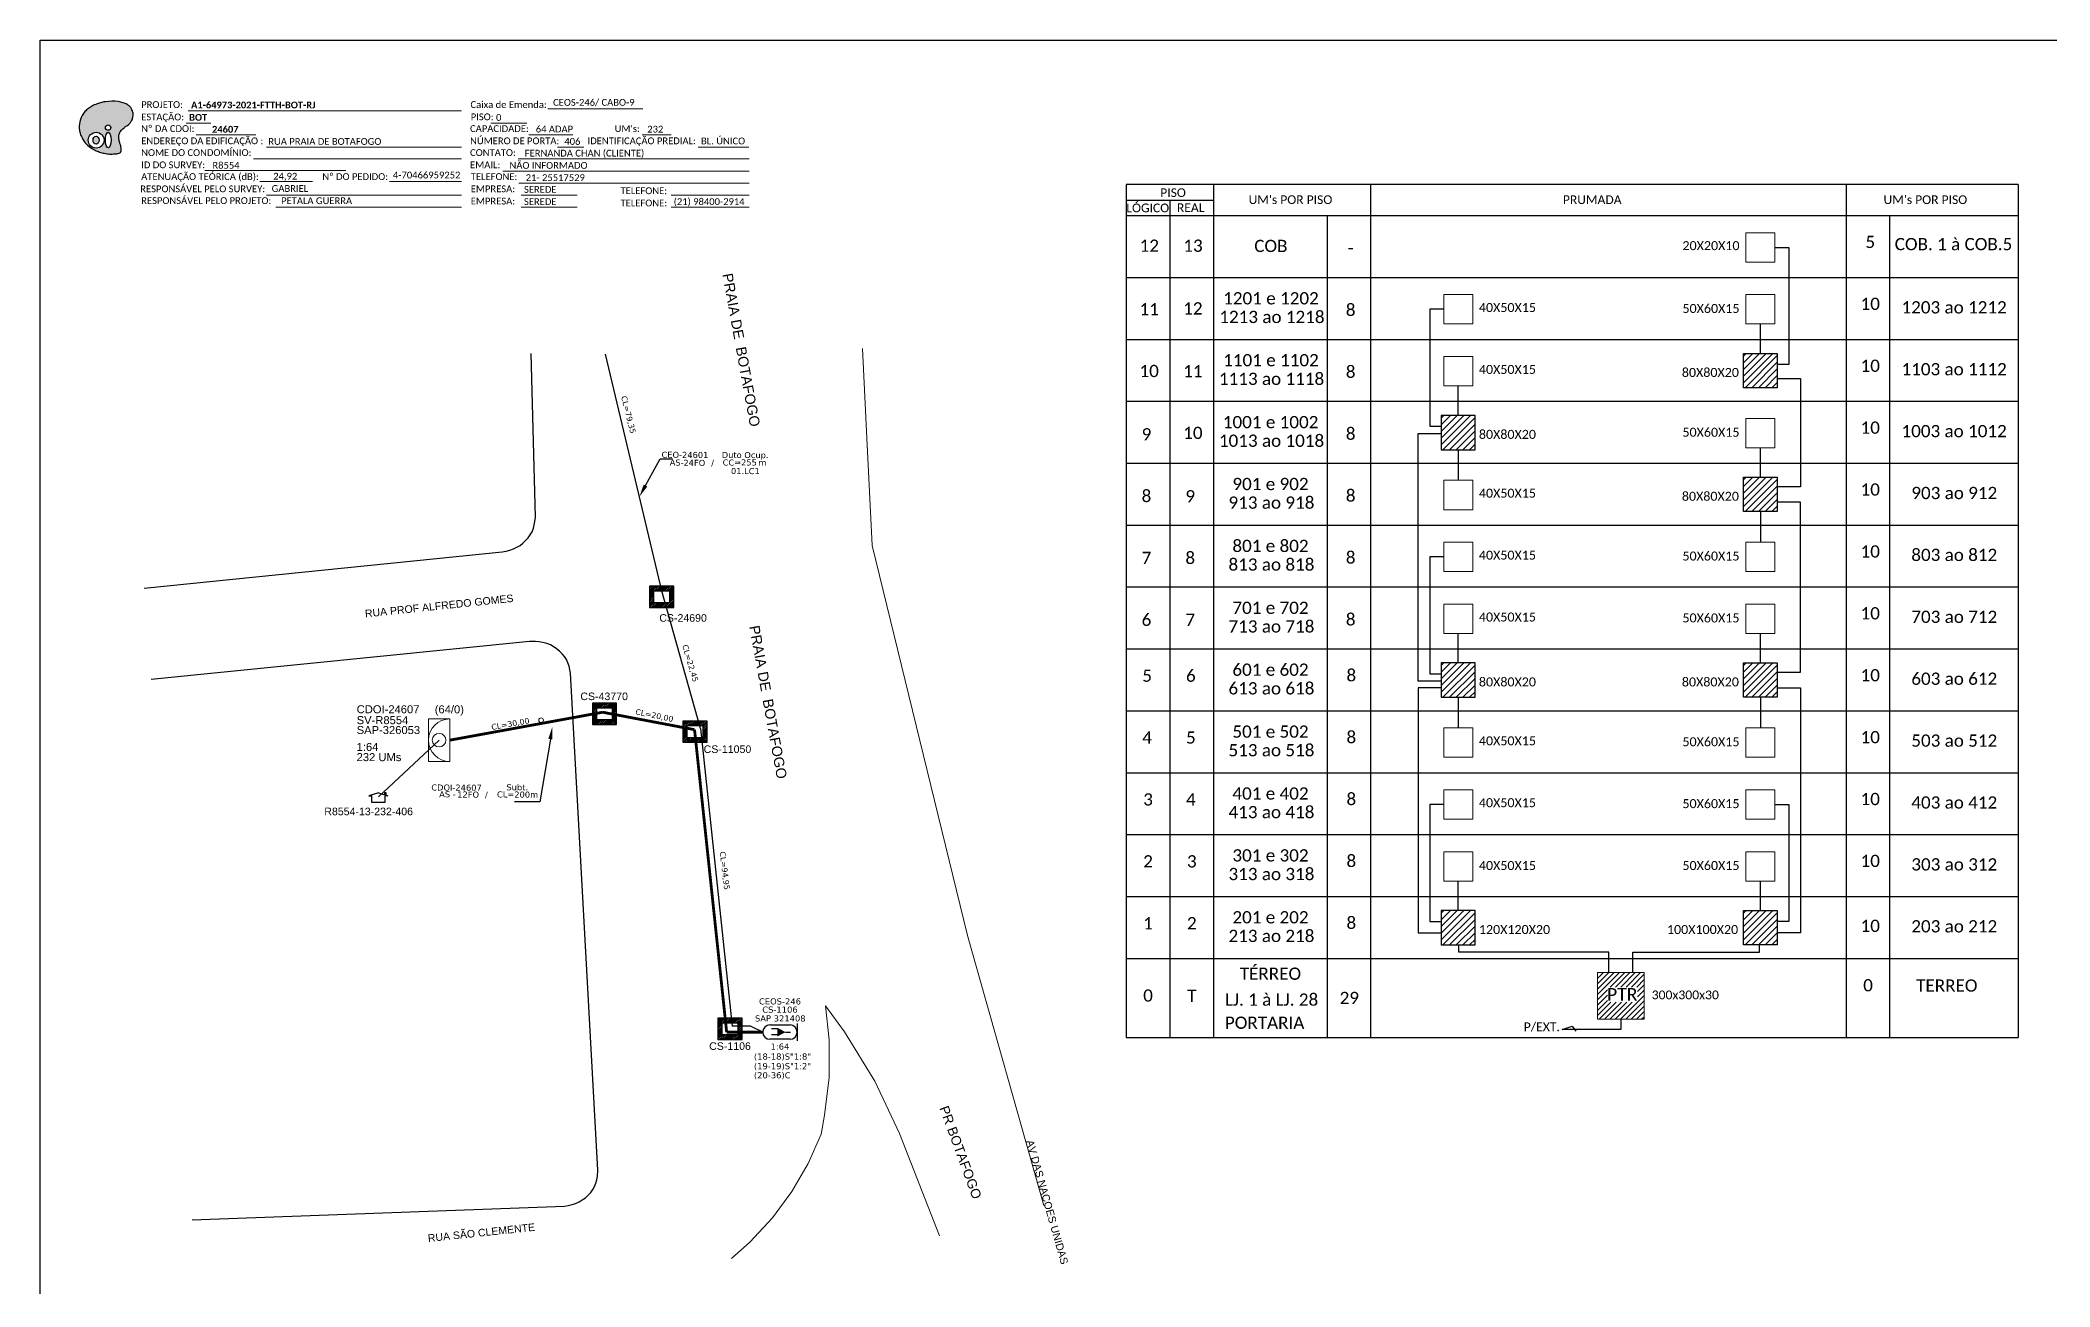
# Model space of a CAD drawing. Extents: x -4 to 837, y 1 to 595.
# Drawn here: x -4 to 528, y 266 to 595 of the extents above; entities that cross this region are included whole.
import ezdxf
from ezdxf import colors
from ezdxf.entities.mleader import LeaderData, LeaderLine
from ezdxf.enums import TextEntityAlignment as Align
from ezdxf.math import Vec2, Vec3

# ---------------------------------------------------------------- set-up
doc = ezdxf.new("R2010")
doc.units = 0
for name, color, linetype in [('10.1-Caixas Subterrâneas', 5, 'Continuous'), ('20.4-CEOS', 1, 'Continuous'), ('CAP a instalar', 1, 'Continuous'), ('celulas gpon', 7, 'Continuous'), ('label_cabos', 7, 'Continuous'), ('Legenda', 1, 'Continuous'), ('QUADRA', 7, 'Continuous'), ('surveys', 7, 'Continuous'), ('surveys legendas', 7, 'Continuous')]:
    doc.layers.add(name, color=color, linetype=linetype)
for name, color, linetype, lineweight in [("20.0-LEGENDA DOS CDO'S", 1, 'Continuous', 0), ('20.1-CDO_INTERIOR', 1, 'Continuous', 0), ('MUB_QUADRAS', 7, 'Continuous', 0), ('Numeração', 98, 'Continuous', 0), ('Segmento Logradouro Texto', 5, 'Continuous', 0)]:
    doc.layers.add(name, color=color, linetype=linetype, lineweight=lineweight)
doc.layers.add('DROP DE CLIENTE', color=140, linetype='Continuous', plot=False)
doc.layers.add('EXTRA', color=50, linetype='Continuous', plot=False)
doc.styles.add('ARIAL', font='arial.ttf')
doc.styles.add('DIGICADE', font='arial.ttf')
doc.styles.add('siredit', font='verdana.ttf')
doc.styles.add('WMF-Calibri0', font='calibri.ttf')
doc.styles.add('WMF-Calibri1', font='calibrib.ttf')
doc.linetypes.add('FENCELINE1', pattern='A,0.25,-0.1,[133,ltypeshp.shx,S=0.1,R=0,X=-0.1,Y=0],-0.1,1', length=1.45)

# ---------------------------------------------------------------- blocks, each defined once
blk = doc.blocks.new('OI')
h = blk.add_hatch(color=40)
edge = h.paths.add_edge_path()
edge.add_spline(control_points=[(4.35, -0.67), (3.92, -0.99), (3.26, -1.5), (2.81, -2.59), (2.9, -3.5), (3.06, -4.27), (3.31, -4.85), (3.37, -5.39), (3.4, -5.88), (3.2, -6.4), (2.54, -6.61), (1.65, -6.63), (0.55, -6.67), (-0.56, -6.42), (-1.61, -6.14), (-2.77, -5.61), (-3.92, -4.77), (-4.89, -3.7), (-5.34, -2.65), (-5.6, -1.94), (-5.85, -0.96), (-5.71, 0.47), (-5.1, 2.02), (-4.14, 3.02), (-3.3, 3.61), (-2.37, 4.16), (-1.36, 4.44), (-0.56, 4.7), (0.79, 4.85), (2.24, 4.97), (3.79, 4.57), (4.67, 4.21), (5.44, 3.65), (5.76, 2.99), (6.03, 2.21), (6.01, 1.46), (5.72, 0.64), (5.31, 0.08), (4.88, -0.38), (4.51, -0.55), (4.35, -0.67)], knot_values=[0, 0, 0, 0, 1.60434, 2.417191, 3.427595, 4.282808, 4.776746, 5.304182, 5.888771, 6.258406, 6.858137, 7.79129, 8.986195, 10.124242, 11.187857, 12.242908, 13.953784, 15.414161, 16.515391, 17.349188, 17.675853, 19.552021, 21.515531, 22.568638, 23.63245, 24.621084, 25.782718, 26.745347, 27.142653, 29.870543, 31.004649, 31.921532, 32.709589, 33.801391, 34.042471, 35.192333, 35.971461, 36.628871, 37.254359, 37.836911, 37.836911, 37.836911, 37.836911], degree=3, periodic=0)
h.paths.add_polyline_path([(1.13, -0.87, -1), (-0.04, -0.87, -1)], flags=16)
edge = h.paths.add_edge_path(flags=16)
edge.add_ellipse((0.56, -3.59), major_axis=(-0.02, 1.71), ratio=0.361305, start_angle=0, end_angle=360)
h.paths.add_polyline_path([(-0.36, -3.62, -1), (-3.8, -3.62, -1)], flags=16)
edge = h.paths.add_edge_path(flags=0)
edge.add_ellipse((-2.08, -3.62), major_axis=(0, 0.885), ratio=0.758294, start_angle=0, end_angle=360)
at = {"color": 40}
for centre, radius in [((-2.08, -3.62), 1.72), ((0.54, -0.87), 0.587)]:
    blk.add_circle(centre, radius, dxfattribs=at)
blk.add_ellipse((-2.08, -3.62), major_axis=(0, 0.885), ratio=0.758294, start_param=-3.141592653589792, end_param=3.141592653589792, dxfattribs=at)
blk.add_ellipse((0.56, -3.59), major_axis=(-0.02, 1.71), ratio=0.361305, dxfattribs=at)
at = {"color": 40, "start_tangent": (-0.800898, -0.598801), "end_tangent": (-0.800898, -0.598801)}
blk.add_spline([(4.35, -0.67), (3.2, -1.78), (2.9, -2.54), (2.92, -3.55), (3.12, -4.38), (3.28, -4.85), (3.37, -5.37), (3.35, -5.95), (3.2, -6.29), (2.66, -6.55), (1.73, -6.63), (0.54, -6.62), (-0.58, -6.41), (-1.6, -6.11), (-2.56, -5.67), (-3.95, -4.67), (-4.89, -3.56), (-5.37, -2.56), (-5.64, -1.78), (-5.72, -1.46), (-5.63, 0.42), (-4.84, 2.22), (-4.13, 2.99), (-3.27, 3.62), (-2.4, 4.09), (-1.3, 4.47), (-0.37, 4.72), (0.02, 4.77), (2.75, 4.8), (3.85, 4.53), (4.69, 4.16), (5.31, 3.68), (5.85, 2.73), (5.93, 2.5), (5.94, 1.35), (5.67, 0.62), (5.29, 0.08), (4.84, -0.36), (4.35, -0.67)], degree=3, dxfattribs=at)
blk = doc.blocks.new('SURVEY_SURVEY')
for p, q in [((0, 0.0000127), (-0.0000126, 0.000009)), ((-0.0000126, 0.000009), (-0.0000086, 0.000009)), ((-0.0000086, 0), (-0.0000086, 0.000009)), ((0.0000086, 0), (-0.0000086, 0)), ((0, 0.0000127), (0.0000126, 0.000009)), ((0.0000084, 0.0000132), (0.0000098, 0.0000132)), ((0.0000084, 0.0000103), (0.0000084, 0.0000132)), ((0.0000126, 0.000009), (0.0000086, 0.000009)), ((0.0000086, 0.000009), (0.0000086, 0)), ((0.0000098, 0.0000132), (0.0000098, 0.0000099))]:
    blk.add_line(p, q)
blk = doc.blocks.new('*X103')
at = {"color": 0, "linetype": 'Continuous'}
for p, q in [((-1.25, 0.34099), (-0.49099, 1.1)), ((-1.25, 0.517767), (-0.667767, 1.1)), ((-1.25, 0.694544), (-0.844544, 1.1)), ((-1.25, 0.87132), (-1.02132, 1.1)), ((-1.25, 1.048097), (-1.198097, 1.1)), ((-1.25, 0.164214), (-0.8035, 0.610714)), ((-1.25, -0.012563), (-0.8035, 0.433937)), ((-1.25, -0.18934), (-0.8035, 0.25716)), ((-1.25, -0.366117), (-0.8035, 0.080383)), ((-0.789214, 0.625), (-0.314214, 1.1)), ((-0.612437, 0.625), (-0.137437, 1.1)), ((-0.43566, 0.625), (0.03934, 1.1)), ((-0.258883, 0.625), (0.216117, 1.1)), ((-0.082107, 0.625), (0.392893, 1.1)), ((0.09467, 0.625), (0.56967, 1.1)), ((0.271447, 0.625), (0.746447, 1.1)), ((0.448223, 0.625), (0.923223, 1.1)), ((0.625, 0.625), (1.1, 1.1)), ((0.801777, 0.625), (1.25, 1.073223)), ((0.8035, 0.449947), (1.25, 0.896447)), ((0.8035, 0.27317), (1.25, 0.71967)), ((0.8035, 0.096393), (1.25, 0.542893)), ((0.8035, -0.080383), (1.25, 0.366117)), ((0.8035, -0.25716), (1.25, 0.18934)), ((0.8035, -0.433937), (1.25, 0.012563)), ((-1.25, -0.542893), (-0.8035, -0.096393)), ((-1.25, -0.71967), (-0.8035, -0.27317)), ((-1.25, -0.896447), (-0.8035, -0.449947)), ((-1.25, -1.073223), (-0.801777, -0.625)), ((-1.1, -1.1), (-0.625, -0.625)), ((-0.923223, -1.1), (-0.448223, -0.625)), ((-0.746447, -1.1), (-0.271447, -0.625)), ((-0.56967, -1.1), (-0.09467, -0.625)), ((-0.392893, -1.1), (0.082107, -0.625)), ((-0.216117, -1.1), (0.258883, -0.625)), ((-0.03934, -1.1), (0.43566, -0.625)), ((0.137437, -1.1), (0.612437, -0.625)), ((0.314214, -1.1), (0.789214, -0.625)), ((0.49099, -1.1), (1.25, -0.34099)), ((0.667767, -1.1), (1.25, -0.517767)), ((0.8035, -0.610714), (1.25, -0.164214)), ((0.844544, -1.1), (1.25, -0.694544)), ((1.02132, -1.1), (1.25, -0.87132)), ((1.198097, -1.1), (1.25, -1.048097))]:
    blk.add_line(p, q, dxfattribs=at)
blk = doc.blocks.new('Inst CB DT OCUP CFOA-SM-AS-80-TS-24')
at = {"layer": 'label_cabos', "color": 0, "style": 'siredit'}
for tag, flags, p in [('ID_ATIVIDADE', 3, (1.31, 2.67)), ('FATOR', 1, (11.56, 2.55))]:
    blk.add_attdef(tag, text='', height=1, rotation=359.69, dxfattribs=dict(at, flags=flags)).set_placement(p, align=Align.MIDDLE_CENTER)
for tag, p in [('TIPO_CABO', (1.76, 0)), ('DESTINO_CABO', (3.13, 1.26)), ('CABO', (4.69, -0.05)), ('/', (7.71, -0.05)), ('LANCE', (10.91, 0)), ('TIPO_CABO', (13.11, 1.24)), ('UND', (15.96, 0)), ('FID', (13.15, -1.41))]:
    blk.add_attdef(tag, text='', height=1, rotation=359.69, dxfattribs=at).set_placement(p, align=Align.MIDDLE_CENTER)
blk.add_attdef('QTDE', (12.43, -0.47), '', height=1, rotation=359.69, dxfattribs=at)
blk = doc.blocks.new('LEGENDA DOS CABOS')
at = {"layer": 'EXTRA', "color": 0, "style": 'siredit'}
for tag, p in [('ID', (4.6, 0.97)), ('XX', (9.03, 0.97))]:
    blk.add_attdef(tag, text='', height=0.48, rotation=359.69, dxfattribs=at).set_placement(p, align=Align.MIDDLE_CENTER)
at = {"layer": 'Legenda', "color": 0, "style": 'siredit'}
for tag, p in [('TIPO_CABO', (1.31, 0)), ('CABO', (4.69, -0.05)), ('/', (6.81, -0.05)), ('METROS', (10.03, -0.05))]:
    blk.add_attdef(tag, text='', height=0.8, rotation=359.69, dxfattribs=at).set_placement(p, align=Align.MIDDLE_CENTER)
blk = doc.blocks.new('*U104')
at = {"layer": '20.4-CEOS', "color": 7, "style": 'siredit'}
for tag, p in [('FIBRAS_SPLITTER', (0, 0)), ('FIBRAS_TOP_C', (0, -4.13)), ('RESERVA_FINAIS', (0, -5.46))]:
    blk.add_attdef(tag, p, '', height=1.01, dxfattribs=at)
for tag, p, flags in [('ID_ATIVIDADE', (0, -6.77), 3), ('QTDE', (0, -9.4), 1), ('FATOR', (0, -8.09), 1), ('FID', (0, -10.71), 1)]:
    blk.add_attdef(tag, p, '', height=1.01, dxfattribs=dict(at, flags=flags))
blk = doc.blocks.new('*U105')
at = {"layer": '20.4-CEOS', "color": 7, "style": 'siredit'}
blk.add_attdef('FIBRAS_SPLITTER', (0, 0), '', height=1.01, dxfattribs=at)
for tag, p, flags in [('QTDE', (0, -4.11), 1), ('ID_ATIVIDADE', (0, -1.48), 3), ('FATOR', (0, -2.79), 1), ('FID', (0, -5.42), 1)]:
    blk.add_attdef(tag, p, '', height=1.01, dxfattribs=dict(at, flags=flags))

msp = doc.modelspace()

# ---------------------------------------------------------------- hatches: boundary and pattern name
h = msp.add_hatch()
h.set_pattern_fill('ANSI31', color=1, scale=10, style=0)
h.set_pattern_definition([(45, (-169.6018, 114.6819), (-0.8838835, 0.8838835), [])])
h.paths.add_polyline_path([(455.59, 512.4), (446.62, 512.4), (446.62, 503.31), (455.59, 503.31)])
h.paths.add_polyline_path([(453.9, 503), (453.9, 508.15)])
h = msp.add_hatch()
h.set_pattern_fill('ANSI31', color=1, scale=10, style=0)
h.set_pattern_definition([(45, (-249.5202, 98.31), (-0.8838835, 0.8838835), [])])
h.paths.add_polyline_path([(375.67, 496.03), (366.7, 496.03), (366.7, 486.94), (375.67, 486.94)])
h.paths.add_polyline_path([(373.98, 486.63), (373.98, 491.77)])
h = msp.add_hatch()
h.set_pattern_fill('ANSI31', color=1, scale=10, style=0)
h.set_pattern_definition([(45, (-169.6018, 81.9381), (-0.8838835, 0.8838835), [])])
h.paths.add_polyline_path([(455.59, 479.66), (446.62, 479.66), (446.62, 470.57), (455.59, 470.57)])
h.paths.add_polyline_path([(453.9, 470.25), (453.9, 475.4)])
h = msp.add_hatch()
h.set_pattern_fill('ANSI31', color=1, scale=10, style=0)
h.set_pattern_definition([(45, (-249.5202, 32.8225), (-0.8838835, 0.8838835), [])])
h.paths.add_polyline_path([(375.67, 430.54), (366.7, 430.54), (366.7, 421.45), (375.67, 421.45)])
h.paths.add_polyline_path([(373.98, 421.14), (373.98, 426.29)])
h = msp.add_hatch()
h.set_pattern_fill('ANSI31', color=1, scale=10, style=0)
h.set_pattern_definition([(45, (-169.6029, 32.8225), (-0.8838835, 0.8838835), [])])
h.paths.add_polyline_path([(455.59, 430.54), (446.62, 430.54), (446.62, 421.45), (455.59, 421.45)])
h.paths.add_polyline_path([(453.9, 421.14), (453.9, 426.29)])
h = msp.add_hatch()
h.set_pattern_fill('ANSI31', color=1, scale=10, style=0)
h.set_pattern_definition([(45, (-249.5202, -32.665), (-0.8838835, 0.8838835), [])])
h.paths.add_polyline_path([(375.67, 365.06), (366.7, 365.06), (366.7, 355.96), (375.67, 355.96)])
h.paths.add_polyline_path([(373.98, 355.65), (373.98, 360.8)])
h = msp.add_hatch()
h.set_pattern_fill('ANSI31', color=1, scale=10, style=0)
h.set_pattern_definition([(45, (-169.6029, -32.665), (-0.8838835, 0.8838835), [])])
h.paths.add_polyline_path([(455.59, 365.06), (446.62, 365.06), (446.62, 355.96), (455.59, 355.96)])
h.paths.add_polyline_path([(453.9, 355.65), (453.9, 360.8)])
h = msp.add_hatch()
h.set_pattern_fill('ANSI31', color=1, scale=0.312548, style=0)
h.set_pattern_definition([(45, (3234.339, 6718.3204), (-0.70169047, 0.70169047), [])])
h.paths.add_polyline_path([(420.38, 348.65), (408.03, 348.65), (408.03, 336.3), (420.38, 336.3)])
h.paths.add_polyline_path([(410.67, 340.8), (418.61, 340.8), (418.61, 344.82), (410.67, 344.82)], flags=16)

# ---------------------------------------------------------------- linework, layer by layer
at = {"color": 7}
msp.add_lwpolyline([(-3.83, 595.26), (837.17, 595.26), (837.17, 1.26), (-3.83, 1.26)], close=True, dxfattribs=at)
at = {"color": 7, "lineweight": 0}
for points in [[(35.28, 576.58), (107.59, 576.58)], [(130.43, 577.07), (155.56, 577.07)], [(34.76, 573.3), (41.31, 573.3)], [(37.42, 570.23), (53.18, 570.23)], [(115.38, 573.34), (124.87, 573.34)], [(125.43, 570.23), (137.05, 570.23)], [(155.37, 570.23), (163.04, 570.23)], [(52.58, 563.88), (107.59, 563.88)], [(55.99, 566.99), (107.59, 566.99)], [(122.55, 563.88), (183.63, 563.88)], [(133.02, 566.99), (139.96, 566.99)], [(170.19, 566.99), (183.6, 566.99)], [(39.74, 560.82), (76.97, 560.82)], [(118.51, 560.64), (183.63, 560.64)], [(54.28, 557.85), (68.22, 557.85)], [(55.99, 554.29), (107.59, 554.29)], [(88.51, 557.85), (107.61, 557.85)], [(122.79, 557.41), (183.63, 557.41)], [(123.4, 554.29), (138.2, 554.29)], [(163, 554.29), (183.63, 554.29)], [(58.48, 551.06), (107.59, 551.06)], [(123.4, 551.06), (138.2, 551.06)], [(163, 551.06), (183.63, 551.06)]]:
    msp.add_lwpolyline(points, dxfattribs=at)
at = {"color": 0}
for points in [[(519.25, 557.08), (283.38, 557.08)], [(283.38, 552.97), (306.53, 552.97)], [(283.38, 548.86), (519.25, 548.86)]]:
    msp.add_lwpolyline(points, dxfattribs=at)
for points in [[(283.38, 557.08), (283.38, 331.49)], [(294.95, 552.97), (294.95, 331.49)], [(306.53, 331.49), (306.53, 557.08)], [(348.12, 331.49), (348.12, 557.08)], [(473.8, 557.08), (473.8, 331.49)], [(519.25, 557.08), (519.25, 331.49)], [(336.54, 548.86), (336.54, 331.49)], [(485.37, 331.49), (485.37, 548.86)], [(283.38, 532.49), (519.25, 532.49)], [(283.38, 516.11), (519.25, 516.11)], [(283.38, 499.74), (519.25, 499.74)], [(283.38, 483.37), (519.25, 483.37)], [(283.38, 467), (519.25, 467)], [(283.38, 450.63), (519.25, 450.63)], [(283.38, 434.25), (519.25, 434.25)], [(283.38, 417.88), (519.25, 417.88)], [(283.38, 401.51), (519.25, 401.51)], [(283.38, 385.14), (519.25, 385.14)], [(283.38, 368.77), (519.25, 368.77)], [(283.38, 352.4), (519.25, 352.4)], [(283.38, 331.49), (519.25, 331.49)]]:
    msp.add_lwpolyline(points)
at = {"lineweight": 0}
for points in [[(447.27, 544.34), (454.94, 544.34), (454.94, 536.57), (447.27, 536.57)], [(375.02, 527.97), (367.35, 527.97), (367.35, 520.2), (375.02, 520.2)], [(447.27, 527.97), (454.94, 527.97), (454.94, 520.2), (447.27, 520.2)], [(375.02, 511.6), (367.35, 511.6), (367.35, 503.83), (375.02, 503.83)], [(447.27, 495.22), (454.94, 495.22), (454.94, 487.46), (447.27, 487.46)], [(375.02, 478.85), (367.35, 478.85), (367.35, 471.08), (375.02, 471.08)], [(375.02, 462.48), (367.35, 462.48), (367.35, 454.71), (375.02, 454.71)], [(447.27, 462.48), (454.94, 462.48), (454.94, 454.71), (447.27, 454.71)], [(375.02, 446.11), (367.35, 446.11), (367.35, 438.34), (375.02, 438.34)], [(447.27, 446.11), (454.94, 446.11), (454.94, 438.34), (447.27, 438.34)], [(375.02, 413.36), (367.35, 413.36), (367.35, 405.6), (375.02, 405.6)], [(447.27, 413.36), (454.94, 413.36), (454.94, 405.6), (447.27, 405.6)], [(375.02, 396.99), (367.35, 396.99), (367.35, 389.22), (375.02, 389.22)], [(447.27, 396.99), (454.94, 396.99), (454.94, 389.22), (447.27, 389.22)], [(375.02, 380.62), (367.35, 380.62), (367.35, 372.85), (375.02, 372.85)], [(447.27, 380.62), (454.94, 380.62), (454.94, 372.85), (447.27, 372.85)]]:
    msp.add_lwpolyline(points, close=True, dxfattribs=at)
at = {"color": 3}
for points in [[(454.94, 540.46), (458.62, 540.46), (458.62, 509.51), (455.59, 509.51)], [(367.35, 524.08), (363.67, 524.08), (363.67, 493.14), (366.7, 493.14)], [(451.1, 512.4), (451.1, 520.2)], [(455.59, 505.8), (461.7, 505.8), (461.7, 477.15), (455.59, 477.15)], [(371.19, 496.03), (371.19, 503.83)], [(366.7, 425.71), (360.59, 425.71), (360.59, 491.22), (366.7, 491.22)], [(371.19, 486.94), (371.19, 478.85)], [(451.1, 479.66), (451.1, 487.46)], [(455.59, 428.06), (461.7, 428.06), (461.7, 473.07), (455.59, 473.07)], [(451.1, 470.57), (451.1, 462.48)], [(367.35, 458.6), (363.67, 458.6), (363.67, 427.65), (366.7, 427.65)], [(371.19, 430.54), (371.19, 438.34)], [(451.1, 430.54), (451.1, 438.34)], [(366.7, 423.94), (360.59, 423.94), (360.59, 359.17), (366.7, 359.17)], [(371.19, 421.45), (371.19, 413.36)], [(451.1, 421.45), (451.1, 413.36)], [(455.59, 423.94), (461.7, 423.94), (461.7, 359.17), (455.59, 359.17)], [(367.35, 393.11), (363.67, 393.11), (363.67, 362.16), (366.7, 362.16)], [(454.94, 393.11), (458.62, 393.11), (458.62, 362.16), (455.59, 362.16)], [(371.19, 365.06), (371.19, 372.85)], [(451.1, 365.06), (451.1, 372.85)], [(411.07, 348.65), (411.07, 354.03), (371.39, 354.03), (371.39, 355.96)], [(417.35, 348.65), (417.35, 354.03), (450.9, 354.03), (450.9, 355.96)]]:
    msp.add_lwpolyline(points, dxfattribs=at)
at = {"color": 1}
for points in [[(446.62, 512.4), (455.59, 512.4), (455.59, 503.31), (446.62, 503.31)], [(375.67, 496.03), (366.7, 496.03), (366.7, 486.94), (375.67, 486.94)], [(446.62, 479.66), (455.59, 479.66), (455.59, 470.57), (446.62, 470.57)], [(375.67, 430.54), (366.7, 430.54), (366.7, 421.45), (375.67, 421.45)], [(446.62, 430.54), (455.59, 430.54), (455.59, 421.45), (446.62, 421.45)], [(375.67, 365.06), (366.7, 365.06), (366.7, 355.96), (375.67, 355.96)], [(446.62, 365.06), (455.59, 365.06), (455.59, 355.96), (446.62, 355.96)]]:
    msp.add_lwpolyline(points, close=True, dxfattribs=at)
at = {"color": 1, "lineweight": 0}
msp.add_lwpolyline([(408.03, 348.65), (420.38, 348.65), (420.38, 336.3), (408.03, 336.3)], close=True, dxfattribs=at)
at = {"color": 1}
msp.add_lwpolyline([(414.23, 336.43), (414.23, 333.56), (398.67, 333.56), (401.3, 334.5), (402.31, 333.13)], dxfattribs=at)
at = {"layer": '10.1-Caixas Subterrâneas', "color": 30}
for p, q in [((157.34, 450.86), (157.34, 445.23)), ((163.73, 450.86), (157.34, 450.86)), ((158.48, 449.64), (158.48, 449.64)), ((158.48, 446.45), (158.48, 449.64)), ((158.48, 449.64), (162.59, 449.64)), ((162.59, 449.64), (162.59, 446.45)), ((163.73, 445.23), (163.73, 450.86)), ((157.34, 445.23), (163.73, 445.23)), ((162.59, 446.45), (158.48, 446.45)), ((142.22, 419.88), (142.22, 414.26)), ((148.62, 419.88), (142.22, 419.88)), ((148.62, 414.26), (148.62, 419.88)), ((143.36, 418.67), (143.36, 418.67)), ((143.36, 415.47), (143.36, 418.67)), ((143.36, 418.67), (147.47, 418.67)), ((147.47, 415.47), (143.36, 415.47)), ((147.47, 418.67), (147.47, 415.47)), ((166.14, 415.18), (166.14, 409.55)), ((172.53, 415.18), (166.14, 415.18)), ((172.53, 409.55), (172.53, 415.18)), ((142.22, 414.26), (148.62, 414.26)), ((166.14, 409.55), (172.53, 409.55)), ((167.28, 413.97), (167.28, 413.97)), ((167.28, 410.77), (167.28, 413.97)), ((167.28, 413.97), (171.39, 413.97)), ((171.39, 410.77), (167.28, 410.77)), ((171.39, 413.97), (171.39, 410.77)), ((175.4, 336.58), (175.4, 330.95)), ((181.8, 336.58), (175.4, 336.58)), ((176.55, 335.36), (176.55, 335.36)), ((176.55, 332.16), (176.55, 335.36)), ((176.55, 335.36), (180.66, 335.36)), ((180.66, 335.36), (180.66, 332.16)), ((181.8, 330.95), (181.8, 336.58)), ((175.4, 330.95), (181.8, 330.95)), ((180.66, 332.16), (176.55, 332.16))]:
    msp.add_line(p, q, dxfattribs=at)
at = {"layer": '20.1-CDO_INTERIOR', "lineweight": 18}
msp.add_lwpolyline([(98.86, 404.49), (98.86, 415.73), (104.48, 415.73), (104.49, 404.49)], close=True, dxfattribs=at)
msp.add_circle((101.67, 410.11), 1.8, dxfattribs=at)
msp.add_arc((104.48, 410.11), 5.62, 90.0276, 270.0276, dxfattribs=at)
at = {"layer": '20.4-CEOS', "color": 5}
for p, q in [((189.15, 334.8), (194.48, 334.8)), ((194.48, 330.99), (189.15, 330.99))]:
    msp.add_line(p, q, dxfattribs=at)
for points in [[(196.39, 335.19), (196.39, 330.6)], [(191.18, 333.72), (189.57, 333.72)], [(191.18, 332.14), (189.57, 332.14)], [(193.29, 332.89), (194.57, 332.89)]]:
    msp.add_lwpolyline(points, dxfattribs=at)
msp.add_lwpolyline([(193.29, 332.89, 0, 2.35, 0), (191.09, 332.89, 2.35, 2.35, 0)], format="xyseb", dxfattribs=at)
for centre, start, end in [((189.15, 332.89), 90, 270), ((194.48, 332.89), 270, 90)]:
    msp.add_arc(centre, 1.9, start, end, dxfattribs=at)
at = {"layer": 'CAP a instalar', "color": 7, "ltscale": 5}
for p, q in [((160.69, 449.25), (145.64, 512.22)), ((170.79, 413.18), (160.69, 449.25)), ((170.79, 413.18), (179.15, 334.49)), ((184.06, 334.49), (179.15, 334.49)), ((187.25, 332.89), (184.06, 334.49))]:
    msp.add_line(p, q, dxfattribs=at)
at = {"layer": 'CAP a instalar', "linetype": 'FENCELINE1', "ltscale": 7, "const_width": 0.744}
for points in [[(104.48, 410.11), (144.93, 417.5)], [(144.93, 417.5), (169.23, 412.89)], [(169.23, 412.89), (177.72, 332.89)], [(184.06, 332.89), (177.72, 332.89)], [(187.25, 332.89), (184.06, 332.89)]]:
    msp.add_lwpolyline(points, dxfattribs=at)
at = {"layer": 'DROP DE CLIENTE'}
msp.add_lwpolyline([(101.67, 410.11), (85.66, 395.12)], dxfattribs=at)
at = {"layer": 'MUB_QUADRAS', "color": 4, "linetype": 'Continuous'}
for points in [[(23.7, 450.34), (118.37, 459.96), (119.41, 460.08), (120.36, 460.36), (121.31, 460.69), (122.27, 461.12), (123.12, 461.64), (123.79, 462.24), (124.55, 462.9), (125.21, 463.64), (125.78, 464.43), (126.26, 465.26), (126.64, 466.16), (126.83, 467.04), (127.02, 467.99), (127.12, 469.11), (125.98, 512.42)], [(213.64, 513.72), (214.82, 489.96), (216.24, 461.64)], [(261.62, 287.02), (241.45, 358.49), (216.24, 461.64)], [(261.62, 287.02), (241.45, 358.49), (216.24, 461.64)], [(36.38, 283.28), (134.84, 286.89), (135.79, 287.03), (136.83, 287.27), (137.78, 287.58), (138.74, 288.01), (139.5, 288.49), (140.35, 289.1), (141.11, 289.75), (141.78, 290.44), (142.35, 291.24), (142.73, 292.08), (143.11, 292.93), (143.4, 293.86), (143.59, 294.79), (143.68, 296.4), (136.44, 427.81), (136.25, 428.76), (136.06, 429.66), (135.68, 430.57), (135.39, 431.42), (134.82, 432.21), (134.25, 432.99), (133.49, 433.68), (132.73, 434.3), (131.87, 434.87), (131.11, 435.3), (130.16, 435.68), (129.11, 435.99), (128.07, 436.16), (127.12, 436.23), (125.59, 436.2), (25.54, 426.14)], [(203.83, 339.81), (204.87, 330.87), (204.87, 320.86), (203.64, 310.92), (202.68, 305.86), (199.26, 298.1), (194.98, 290.71), (189.84, 283.79), (183.85, 277.37), (179, 273.03)], [(234.03, 278.99), (223.42, 306.12), (216.95, 319.93), (208.87, 332.99), (203.83, 339.81)]]:
    msp.add_lwpolyline(points, dxfattribs=at)
at = {"layer": 'Numeração'}
msp.add_circle((128.64, 415.4), 0.598, dxfattribs=at)
at = {"layer": 'QUADRA', "color": 96}
for points in [[(23.7, 450.34), (118.37, 459.96), (119.41, 460.08), (120.36, 460.36), (121.31, 460.69), (122.27, 461.12), (123.12, 461.64), (123.79, 462.24), (124.55, 462.9), (125.21, 463.64), (125.78, 464.43), (126.26, 465.26), (126.64, 466.16), (126.83, 467.04), (127.02, 467.99), (127.12, 469.11), (125.98, 512.42)], [(36.38, 283.28), (134.84, 286.89), (135.79, 287.03), (136.83, 287.27), (137.78, 287.58), (138.74, 288.01), (139.5, 288.49), (140.35, 289.1), (141.11, 289.75), (141.78, 290.44), (142.35, 291.24), (142.73, 292.08), (143.11, 292.93), (143.4, 293.86), (143.59, 294.79), (143.68, 296.4), (136.44, 427.81), (136.25, 428.76), (136.06, 429.66), (135.68, 430.57), (135.39, 431.42), (134.82, 432.21), (134.25, 432.99), (133.49, 433.68), (132.73, 434.3), (131.87, 434.87), (131.11, 435.3), (130.16, 435.68), (129.11, 435.99), (128.07, 436.16), (127.12, 436.23), (125.59, 436.2), (25.54, 426.14)]]:
    msp.add_lwpolyline(points, dxfattribs=at)

# ---------------------------------------------------------------- block references
at = {"color": 7, "xscale": 1.213923925163967, "yscale": 1.213923925163967, "zscale": 1.213923925163967, "rotation": 0.1532896023949059}
msp.add_blockref('OI', (13.47, 573.2), dxfattribs=at)
at = {"layer": '10.1-Caixas Subterrâneas', "color": 30, "xscale": 2.558250851914473, "yscale": 2.558250851914473, "zscale": 5.116501703828946, "rotation": 180.000000000062}
for p in [(160.54, 448.05), (145.42, 417.07), (169.34, 412.37), (178.6, 333.76)]:
    msp.add_blockref('*X103', p, dxfattribs=at)
at = {"layer": '20.4-CEOS', "color": 5, "lineweight": 0}
ref = msp.add_blockref('*U104', (184.93, 325.63), dxfattribs=dict(at, xscale=1.595679940020948, yscale=1.595679940020948, zscale=1.595679940020948))
ref.add_attrib('FIBRAS_SPLITTER', '(18-18)S"1:8"', (184.93, 325.63), dxfattribs={"color": 7, "height": 1.6111, "style": 'siredit'})
ref.add_attrib('FIBRAS_TOP_C', '(20-36)C', (184.93, 320.67), dxfattribs={"color": 7, "height": 1.611, "style": 'siredit'})
at = {"layer": '20.4-CEOS', "color": 5, "lineweight": 0, "xscale": 1.595679940020948, "yscale": 1.595679940020948, "zscale": 1.595679940020948}
msp.add_blockref('*U105', (184.93, 323.08), dxfattribs=at).add_auto_attribs({'FIBRAS_SPLITTER': '(19-19)S"1:2"'})
at = {"layer": 'label_cabos', "color": 0, "lineweight": 0}
ref = msp.add_blockref('Inst CB DT OCUP CFOA-SM-AS-80-TS-24', (161.69, 483.55), dxfattribs=dict(at, xscale=1.595679940020948, yscale=1.595679940020948, zscale=1.595679940020948))
ref.add_attrib('DESTINO_CABO', 'CEO-24601', dxfattribs={"color": 0, "height": 1.596, "rotation": 359.69, "style": 'siredit'}).set_placement((166.69, 485.57), align=Align.MIDDLE_CENTER)
ref.add_attrib('CABO', '24FO', dxfattribs={"color": 0, "height": 1.596, "rotation": 359.69, "style": 'siredit'}).set_placement((169.17, 483.47), align=Align.MIDDLE_CENTER)
ref.add_attrib('TIPO_CABO', 'Duto Ocup.', dxfattribs={"color": 0, "height": 1.596, "rotation": 359.69, "style": 'siredit'}).set_placement((182.61, 485.54), align=Align.MIDDLE_CENTER)
ref.add_attrib('/', '/', dxfattribs={"color": 0, "height": 1.6, "rotation": 359.69, "style": 'siredit'}).set_placement((174, 483.47), align=Align.MIDDLE_CENTER)
ref.add_attrib('TIPO_CABO', 'AS-', dxfattribs={"color": 0, "height": 1.596, "rotation": 359.69, "style": 'siredit'}).set_placement((164.5, 483.54), align=Align.MIDDLE_CENTER)
ref.add_attrib('FID', '01.LC1', dxfattribs={"color": 0, "height": 1.596, "rotation": 359.69, "style": 'siredit'}).set_placement((182.67, 481.29), align=Align.MIDDLE_CENTER)
ref.add_attrib('LANCE', 'CC=', dxfattribs={"color": 0, "height": 1.596, "rotation": 359.69, "style": 'siredit'}).set_placement((179.1, 483.55), align=Align.MIDDLE_CENTER)
ref.add_attrib('QTDE', '255', (181.52, 482.79), dxfattribs={"color": 0, "height": 1.596, "rotation": 359.69, "style": 'siredit'})
ref.add_attrib('UND', 'm', dxfattribs={"color": 0, "height": 1.6, "rotation": 359.69, "style": 'siredit'}).set_placement((187.16, 483.55), align=Align.MIDDLE_CENTER)
ref = msp.add_blockref('LEGENDA DOS CABOS', (99.51, 394.97), dxfattribs=dict(at, xscale=1.595679940020948, yscale=1.595679940020948, zscale=1.595679940020948))
ref.add_attrib('ID', 'CDOI-24607', dxfattribs={"color": 0, "height": 1.596, "rotation": 359.69, "style": 'siredit'}).set_placement((106.28, 397.57), align=Align.MIDDLE_CENTER)
ref.add_attrib('CABO', '12FO', dxfattribs={"color": 0, "height": 1.596, "rotation": 359.69, "style": 'siredit'}).set_placement((109.35, 395.73), align=Align.MIDDLE_CENTER)
ref.add_attrib('METROS', 'CL=200m', dxfattribs={"color": 0, "height": 1.596, "rotation": 359.69, "style": 'siredit'}).set_placement((122.42, 395.73), align=Align.MIDDLE_CENTER)
ref.add_attrib('XX', 'Subt.', dxfattribs={"color": 0, "height": 1.596, "rotation": 359.69, "style": 'siredit'}).set_placement((122.34, 397.64), align=Align.MIDDLE_CENTER)
ref.add_attrib('/', '/', dxfattribs={"color": 0, "height": 1.6, "rotation": 359.69, "style": 'siredit'}).set_placement((114.18, 395.73), align=Align.MIDDLE_CENTER)
ref.add_attrib('TIPO_CABO', 'AS -', dxfattribs={"color": 0, "height": 1.596, "rotation": 359.69, "style": 'siredit'}).set_placement((103.88, 395.8), align=Align.MIDDLE_CENTER)
at = {"layer": 'surveys', "color": 255, "xscale": 199459.9925026185, "yscale": 199459.9925026185, "zscale": 199459.9925026185}
msp.add_blockref('SURVEY_SURVEY', (85.62, 393.61), dxfattribs=at)

# ---------------------------------------------------------------- texts
at = {"color": 7}
for s, height, style, p in [('CEOS-246/ CABO-9', 1.7927, 'WMF-Calibri0', (131.82, 577.91)), ('BOT', 1.793, 'WMF-Calibri1', (35.56, 573.95)), ('A1-64973-2021-FTTH-BOT-RJ', 1.7927, 'WMF-Calibri1', (36.07, 577.23)), ('PISO:', 1.793, 'WMF-Calibri0', (110.04, 574.09)), ('RUA PRAIA DE BOTAFOGO', 1.7927, 'WMF-Calibri0', (56.5, 567.58)), (' 64 ADAP', 1.793, 'WMF-Calibri0', (126.61, 570.85)), ('406', 1.793, 'WMF-Calibri0', (134.79, 567.59)), ('232', 1.793, 'WMF-Calibri0', (156.72, 570.83)), ('BL. ÚNICO', 1.793, 'WMF-Calibri0', (170.93, 567.71)), ('NÃO INFORMADO', 1.7927, 'WMF-Calibri0', (120.29, 561.24)), ('FERNANDA CHAN (CLIENTE)', 1.7927, 'WMF-Calibri0', (124.33, 564.48)), ('R8554', 1.793, 'WMF-Calibri0', (41.72, 561.26)), ('24,92', 1.793, 'WMF-Calibri0', (57.8, 558.38)), ('4-70466959252', 1.7927, 'WMF-Calibri0', (89.45, 558.69)), ('21- 25517529', 1.7927, 'WMF-Calibri0', (124.57, 558.01)), ('GABRIEL', 1.793, 'WMF-Calibri0', (57.39, 555.13)), ('PETALA GUERRA', 1.7927, 'WMF-Calibri0', (59.88, 551.9)), ('SEREDE', 1.793, 'WMF-Calibri0', (124.11, 554.89)), ('SEREDE', 1.793, 'WMF-Calibri0', (124.11, 551.66)), ('(21) 98400-2914', 1.7927, 'WMF-Calibri0', (163.71, 551.66)), ('COB', 3.24, 'WMF-Calibri0', (317.26, 539.22)), ('20X20X10', 2.373, 'WMF-Calibri0', (430.51, 539.73)), ('COB. 1 à COB.5', 3.24, 'WMF-Calibri0', (486.65, 539.7)), ('1201 e 1202', 3.24, 'WMF-Calibri0', (309.04, 525.37)), ('1203 ao 1212', 3.24, 'WMF-Calibri0', (488.43, 522.98)), ('1213 ao 1218', 3.24, 'WMF-Calibri0', (308.01, 520.44)), ('40X50X15', 2.373, 'WMF-Calibri0', (376.67, 523.36)), ('50X60X15', 2.373, 'WMF-Calibri0', (430.51, 523.11)), ('1101 e 1102', 3.24, 'WMF-Calibri0', (309.04, 509)), ('1113 ao 1118', 3.24, 'WMF-Calibri0', (307.91, 504.07)), ('40X50X15', 2.373, 'WMF-Calibri0', (376.67, 506.99)), ('80X80X20', 2.373, 'WMF-Calibri0', (430.35, 506.19)), ('1103 ao 1112', 3.24, 'WMF-Calibri0', (488.43, 506.61)), ('1001 e 1002', 3.24, 'WMF-Calibri0', (308.94, 492.62)), ('1013 ao 1018', 3.24, 'WMF-Calibri0', (307.91, 487.7)), ('80X80X20', 2.373, 'WMF-Calibri0', (376.67, 489.81)), ('50X60X15', 2.373, 'WMF-Calibri0', (430.5, 490.37)), ('1003 ao 1012', 3.24, 'WMF-Calibri0', (488.43, 490.24)), ('901 e 902', 3.24, 'WMF-Calibri0', (311.47, 476.25)), ('913 ao 918', 3.24, 'WMF-Calibri0', (310.44, 471.33)), ('40X50X15', 2.373, 'WMF-Calibri0', (376.67, 474.25)), ('80X80X20', 2.373, 'WMF-Calibri0', (430.35, 473.44)), ('903 ao 912', 3.24, 'WMF-Calibri0', (491.03, 473.87)), ('801 e 802', 3.24, 'WMF-Calibri0', (311.47, 459.88)), ('813 ao 818', 3.24, 'WMF-Calibri0', (310.44, 454.95)), ('40X50X15', 2.373, 'WMF-Calibri0', (376.67, 457.87)), ('50X60X15', 2.373, 'WMF-Calibri0', (430.5, 457.63)), ('803 ao 812', 3.24, 'WMF-Calibri0', (491.03, 457.5)), ('701 e 702', 3.24, 'WMF-Calibri0', (311.47, 443.51)), ('713 ao 718', 3.24, 'WMF-Calibri0', (310.44, 438.58)), ('40X50X15', 2.373, 'WMF-Calibri0', (376.67, 441.5)), ('50X60X15', 2.373, 'WMF-Calibri0', (430.5, 441.26)), ('703 ao 712', 3.24, 'WMF-Calibri0', (491.03, 441.12)), ('601 e 602', 3.24, 'WMF-Calibri0', (311.47, 427.14)), ('613 ao 618', 3.24, 'WMF-Calibri0', (310.44, 422.21)), ('80X80X20', 2.373, 'WMF-Calibri0', (376.67, 424.33)), ('80X80X20', 2.373, 'WMF-Calibri0', (430.35, 424.33)), ('603 ao 612', 3.24, 'WMF-Calibri0', (491.03, 424.75)), ('513 ao 518', 3.24, 'WMF-Calibri0', (310.44, 405.84)), ('501 e 502', 3.24, 'WMF-Calibri0', (311.47, 410.76)), ('40X50X15', 2.373, 'WMF-Calibri0', (376.67, 408.76)), ('50X60X15', 2.373, 'WMF-Calibri0', (430.5, 408.51)), ('503 ao 512', 3.24, 'WMF-Calibri0', (491.03, 408.38)), ('401 e 402', 3.24, 'WMF-Calibri0', (311.47, 394.39)), ('40X50X15', 2.373, 'WMF-Calibri0', (376.67, 392.39)), ('50X60X15', 2.373, 'WMF-Calibri0', (430.5, 392.14)), ('403 ao 412', 3.24, 'WMF-Calibri0', (491.03, 392.01)), ('413 ao 418', 3.24, 'WMF-Calibri0', (310.44, 389.47)), ('301 e 302', 3.24, 'WMF-Calibri0', (311.47, 378.02)), ('40X50X15', 2.373, 'WMF-Calibri0', (376.67, 375.77)), ('50X60X15', 2.373, 'WMF-Calibri0', (430.5, 375.77)), ('303 ao 312', 3.24, 'WMF-Calibri0', (491.03, 375.64)), ('313 ao 318', 3.24, 'WMF-Calibri0', (310.44, 373.09)), ('201 e 202', 3.24, 'WMF-Calibri0', (311.47, 361.65)), ('203 ao 212', 3.24, 'WMF-Calibri0', (491.03, 359.26)), ('213 ao 218', 3.24, 'WMF-Calibri0', (310.44, 356.72)), ('120X120X20', 2.373, 'WMF-Calibri0', (376.67, 358.84)), ('100X100X20', 2.373, 'WMF-Calibri0', (426.4, 358.84)), ('TÉRREO', 3.24, 'WMF-Calibri0', (313.43, 346.73)), ('TERREO', 3.24, 'WMF-Calibri0', (492.31, 343.6)), ('LJ. 1 à LJ. 28', 3.24, 'WMF-Calibri0', (309.49, 339.88)), ('PORTARIA', 3.24, 'WMF-Calibri0', (309.49, 333.76))]:
    msp.add_text(s, height=height, dxfattribs=dict(at, style=style)).set_placement(p)
at = {"color": 7, "lineweight": 0, "style": 'WMF-Calibri0'}
for s, height, p in [('PROJETO:', 1.793, (22.88, 577.33)), ('ESTAÇÃO:', 1.793, (22.88, 574.05)), ('Caixa de Emenda:', 1.7927, (109.97, 577.33)), ('0', 1.79, (116.73, 573.94)), ('Nº DA CDOI:', 1.7927, (22.88, 570.98)), ('ENDEREÇO DA EDIFICAÇÃO :', 1.7927, (22.88, 567.74)), ('CAPACIDADE:', 1.7927, (109.86, 570.98)), ('NÚMERO DE PORTA:', 1.7927, (109.86, 567.74)), ('IDENTIFICAÇÃO PREDIAL:', 1.7927, (140.94, 567.74)), ("UM's:", 1.793, (148.1, 570.98)), ('NOME DO CONDOMÍNIO:', 1.7927, (22.88, 564.63)), ('CONTATO:', 1.793, (109.86, 564.63)), ('ATENUAÇÃO TEÓRICA (dB):', 1.7927, (22.88, 558.28)), ('ID DO SURVEY:', 1.7927, (22.88, 561.39)), ('Nº DO PEDIDO:', 1.7927, (70.8, 558.28)), ('EMAIL:', 1.793, (109.86, 561.39)), ('TELEFONE:', 1.793, (110.04, 558.28)), ('RESPONSÁVEL PELO SURVEY:', 1.7927, (22.63, 555.04)), ('RESPONSÁVEL PELO PROJETO:', 1.7927, (22.88, 551.93)), ('EMPRESA:', 1.793, (110.04, 555.04)), ('EMPRESA:', 1.793, (110.04, 551.8)), ('TELEFONE:', 1.793, (149.65, 554.54)), ('TELEFONE:', 1.793, (149.65, 551.3))]:
    msp.add_text(s, height=height, dxfattribs=at).set_placement(p)
at = {"color": 7, "style": 'WMF-Calibri1'}
msp.add_text('24607', height=1.793, dxfattribs=at).set_placement((45.12, 570.8), align=Align.CENTER)
at = {"color": 0, "style": 'WMF-Calibri0'}
for s, p in [('     PISO', (288.34, 553.78)), ("UM's POR PISO", (315.77, 551.92)), ('PRUMADA', (398.88, 551.92)), ("UM's POR PISO", (483.69, 551.92)), ('  LÓGICO', (281.8, 549.75)), ('    REAL', (293.56, 549.8))]:
    msp.add_text(s, height=2.3, dxfattribs=at).set_placement(p)
at = {"color": 7, "style": 'WMF-Calibri0'}
for s, p in [('12', (289.49, 540.9)), ('13', (301.06, 540.9)), ('11', (289.46, 524.1)), ('12', (301.03, 524.32)), ('10', (289.46, 507.76)), ('11', (301.03, 507.72)), ('10', (301.03, 491.39))]:
    msp.add_text(s, height=3.24, dxfattribs=at).set_placement(p, align=Align.MIDDLE_CENTER)
at = {"style": 'WMF-Calibri0'}
for s, height, p in [('PTR', 3.336, (410.55, 341.22)), ('300x300x30', 2.319, (422.36, 341.57))]:
    msp.add_text(s, height=height, dxfattribs=at).set_placement(p)
at = {"color": 1, "style": 'WMF-Calibri0'}
msp.add_text('P/EXT.', height=2.317, dxfattribs=at).set_placement((388.53, 333.14))
at = {"color": 7, "style": 'WMF-Calibri0'}
for tag, flags, p in [('5', 4, (480.17, 541.9)), ('-', 4, (342.75, 540.3)), ('10', 4, (480.17, 525.53)), ('8', 4, (342.75, 523.93)), ('10', 4, (480.17, 509.15)), ('8', 4, (342.75, 507.56)), ('10', 4, (480.17, 492.78)), ('9', 4, (288.75, 491.01)), ('8', 4, (342.75, 491.19)), ('8', 4, (288.75, 474.7)), ('9', 4, (300.32, 474.63)), ('8', 4, (342.75, 474.82)), ('10', 4, (480.17, 476.41)), ('7', 4, (288.75, 458.33)), ('8', 4, (300.32, 458.33)), ('8', 4, (342.75, 458.44)), ('10', 4, (480.17, 460.04)), ('6', 4, (288.75, 441.96)), ('7', 4, (300.32, 441.96)), ('8', 4, (342.75, 442.07)), ('10', 4, (480.17, 443.67)), ('5', 4, (288.92, 427.18)), ('6', 4, (300.49, 427.18)), ('8', 4, (342.92, 427.29)), ('10', 4, (480.17, 427.29)), ('4', 4, (288.92, 410.81)), ('5', 4, (300.49, 410.81)), ('8', 4, (342.92, 410.92)), ('10', 4, (480.17, 410.92)), ('3', 4, (289.17, 394.44)), ('4', 4, (300.49, 394.44)), ('8', 4, (342.92, 394.55)), ('10', 4, (480.17, 394.55)), ('2', 4, (289.17, 378.06)), ('3', 4, (300.74, 378.06)), ('8', 4, (342.92, 378.18)), ('10', 4, (480.17, 378.18)), ('1', 4, (289.17, 361.69)), ('2', 4, (300.74, 361.69)), ('8', 4, (342.92, 361.81)), ('10', 4, (480.17, 361.01)), ('0', 4, (479.59, 345.29)), ('0', 4, (289.17, 342.58)), ('T', 12, (300.74, 342.51)), ('29', 4, (342.4, 341.93))]:
    msp.add_attdef(tag, text='XX', height=3.24, dxfattribs=dict(at, flags=flags)).set_placement(p, align=Align.MIDDLE_CENTER)
at = {"layer": '10.1-Caixas Subterrâneas', "color": 30, "style": 'ARIAL'}
for s, p in [('CS-24690', (159.9, 441.44)), ('CS-43770', (139.02, 420.71)), ('CS-11050', (171.64, 406.73)), ('CS-1106', (173.09, 328.19))]:
    msp.add_text(s, height=2.002, dxfattribs=at).set_placement(p)
at = {"layer": "20.0-LEGENDA DOS CDO'S", "color": 1, "style": 'ARIAL'}
for s, p in [('SV-R8554', (79.87, 414.35)), ('CDOI-24607', (79.87, 417.23)), ('SAP-326053', (79.87, 411.74)), ('1:64', (79.85, 407.26)), ('232 UMs', (79.85, 404.57))]:
    msp.add_text(s, height=2.117, rotation=359.9724, dxfattribs=at).set_placement(p)
msp.add_text('          (64/0)', height=2.1168, rotation=359.9724, dxfattribs=at).set_placement((100.27, 417.22), align=Align.CENTER)
at = {"layer": '20.4-CEOS', "color": 5, "style": 'siredit'}
for s, p in [('CEOS-246', (191.82, 341.82)), ('SAP 321408', (191.9, 337.32)), ('CS-1106', (191.82, 339.66)), ('1:64', (191.82, 329.88))]:
    msp.add_text(s, height=1.611, dxfattribs=at).set_placement(p, align=Align.TOP_CENTER)
at = {"layer": 'celulas gpon', "color": 3, "style": 'siredit'}
for s, rotation, p in [('CL=79,35', 284.1374, (149.8, 500.98)), ('CL=22,45', 286.4379, (165.95, 435.15)), ('CL=30,00', 10.0617, (115.62, 412.81)), ('CL=20,00', 348.5459, (153.47, 416.95)), ('CL=94,95', 276.8293, (175.88, 380.58))]:
    msp.add_text(s, height=1.5, rotation=rotation, dxfattribs=at).set_placement(p)
at = {"layer": 'Segmento Logradouro Texto', "color": 5, "linetype": 'Continuous', "attachment_point": 1, "style": 'DIGICADE'}
for s, insert, char_height, width, rotation in [('PRAIA DE  BOTAFOGO', (179.24, 533.83), 2.7065, 51.4225, 280.3142), ('\\o\\l\\fArial|b0|i0|c0|p34;\\T1.0000000000;\\W1.0000000000;RUA PROF ALFREDO GOMES', (81.95, 444.56), 1.9946, 40.0349, 6.0093), ('PRAIA DE  BOTAFOGO', (186.34, 440.68), 2.7065, 51.4225, 280.3142), ('\\fArial|b0|i0|c0|p34;\\W1.0000000000;\\T1.0000000000;\\o\\lAV DAS NACOES UNIDAS', (258.85, 304.59), 1.9946, 34.8429, 285.7642), ('\\fArial|b0|i0|c0|p34;\\W1.0000000000;\\T1.0000000000;\\o\\lAV DAS NACOES UNIDAS', (258.85, 304.59), 1.9946, 34.8429, 285.7642), ('\\o\\l\\fArial|b0|i0|c0|p34;\\T1.0000000000;\\W1.0000000000;RUA SÃO CLEMENTE ', (98.59, 279.36), 1.9946, 40.0349, 6.0093)]:
    msp.add_mtext(s, dxfattribs=dict(at, insert=insert, char_height=char_height, width=width, rotation=rotation))
at = {"layer": 'Segmento Logradouro Texto', "linetype": 'Continuous', "insert": (236.32, 313.69), "char_height": 2.5308, "width": 37.8439, "attachment_point": 1, "rotation": 290.1137, "style": 'DIGICADE'}
msp.add_mtext('\\fArial|b0|i0|c0|p34;\\W1.0000000000;\\T1.0000000000;\\o\\lPR BOTAFOGO', dxfattribs=at)
at = {"layer": 'surveys legendas', "color": 0, "style": 'ARIAL'}
msp.add_text('R8554-13-232-406', height=2, dxfattribs=at).set_placement((71.31, 390.26))

# ---------------------------------------------------------------- leaders
at = {"layer": 'label_cabos', "color": 7, "lineweight": 0}
ml = msp.add_multileader_mtext('Standard', dxfattribs=at)
ml.set_content('', color=7)
ml.set_leader_properties()
ml.build(insert=Vec2(0, 0))
ml.multileader.update_dxf_attribs({"text_right_attachment_type": 6, "dogleg_length": 4.19, "arrow_head_size": 3.34})
ctx = ml.context
ctx.base_point, ctx.char_height, ctx.arrow_head_size, ctx.landing_gap_size, ctx.plane_origin = Vec3(163.44, 484.56), 3.34, 3.34, 1.67, Vec3(64801559.83, 14953744.51)
ctx.right_attachment = 6
notes = []
notes.append((ctx, [(0, (1, 1, 0), (160.1, 484.56), (1, 0), 3.34, [(0, [(154.65, 474.52)], 0, [])])]))
ctx.mtext.insert = Vec3(165.11, 486.23)
ml = msp.add_multileader_mtext('Standard', dxfattribs=at)
ml.set_content('', color=7)
ml.set_leader_properties()
ml.build(insert=Vec2(0, 0))
ml.multileader.update_dxf_attribs({"text_right_attachment_type": 6, "dogleg_length": 4.19, "arrow_head_size": 3.34})
ctx = ml.context
ctx.base_point, ctx.char_height, ctx.arrow_head_size, ctx.landing_gap_size, ctx.plane_origin, ctx.plane_x_axis, ctx.plane_y_axis = Vec3(121.6, 393.82), 3.34, 3.34, 1.67, Vec3(-64801304.87, -14952850.08), Vec3(-1, 0), Vec3(0, -1)
ctx.right_attachment = 6
notes.append((ctx, [(0, (1, 1, 0), (128.28, 393.82), (-1, 0), 6.68, [(0, [(131.65, 413.71)], 0, [])])]))
ctx.mtext.insert, ctx.mtext.text_direction, ctx.mtext.rotation = Vec3(119.93, 392.15), Vec3(-1, 0), 3.141593
for ctx, leaders in notes:
    for number, flags, end, landing, length, lines in leaders:
        leader = LeaderData()
        leader.index, (leader.has_last_leader_line, leader.has_dogleg_vector, leader.attachment_direction) = number, flags
        leader.last_leader_point, leader.dogleg_vector, leader.dogleg_length = Vec3(end), Vec3(landing), length
        for number, points, colour, breaks in lines:
            line = LeaderLine()
            line.index, line.vertices, line.color, line.breaks = number, Vec3.list(points), colors.encode_raw_color(colour), breaks
            leader.lines.append(line)
        ctx.leaders.append(leader)

doc.saveas('drawing.dxf')
